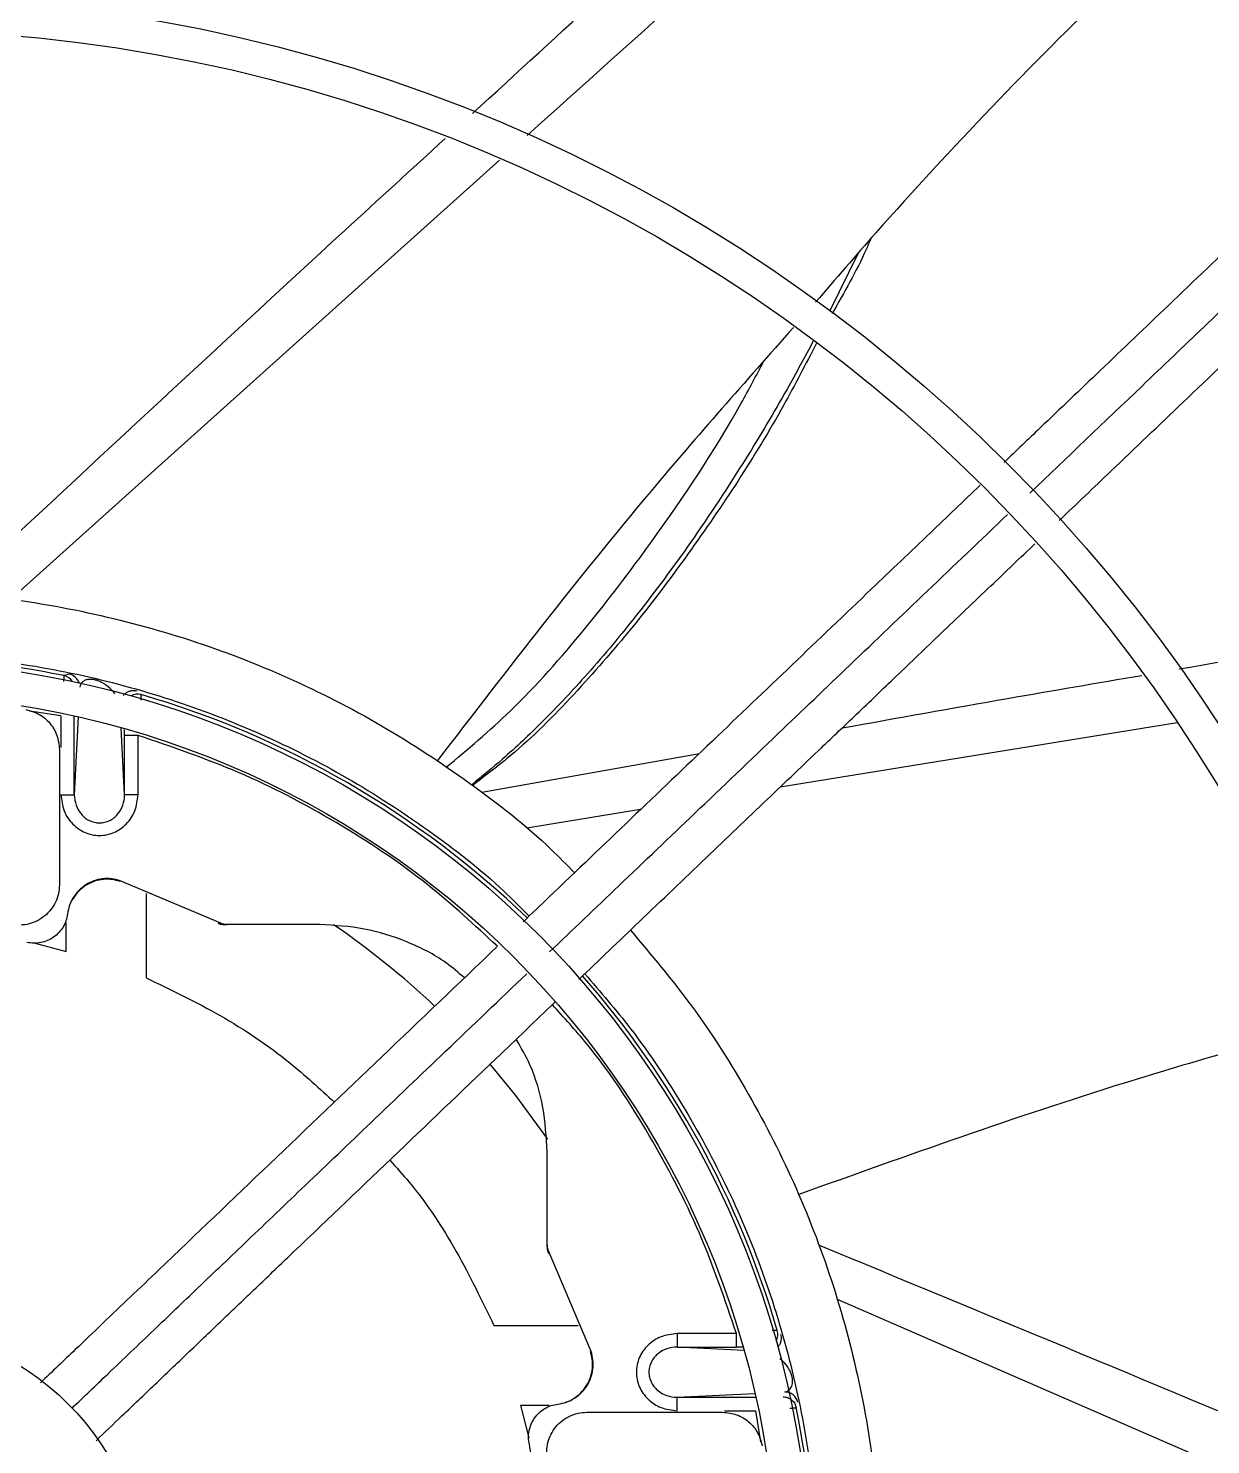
# Model space of a CAD drawing. Header units: inches. Extents: x 1229 to 1453, y -1023 to -720.
# Drawn here: x 1284.614 to 1288.097, y -864.825 to -860.651 of the extents above; entities that cross this region are included whole.
import ezdxf

# ---------------------------------------------------------------- set-up
doc = ezdxf.new("R2010")
doc.units = ezdxf.units.IN
doc.header["$MEASUREMENT"] = 0

msp = doc.modelspace()

# ---------------------------------------------------------------- linework, layer by layer
at = {"color": 18, "linetype": 'Continuous', "lineweight": 25, "true_color": 0x000000}
for p, q in [((1286.0019, -861.0397), (1284.5613, -862.3336)), ((1287.0584, -861.3136), (1286.9737, -861.4849)), ((1284.734, -862.5539), (1284.7191, -862.5583)), ((1284.71, -862.677), (1284.618, -862.6628)), ((1284.71, -862.677), (1284.71, -862.7701)), ((1284.7493, -862.9093), (1284.7493, -862.6776)), ((1284.7609, -862.6802), (1284.7493, -862.9093)), ((1284.8976, -862.9093), (1284.8876, -862.7123)), ((1284.8976, -862.7347), (1284.8975, -862.7172)), ((1284.8976, -862.9093), (1284.8976, -862.7347)), ((1284.937, -862.9093), (1284.937, -862.7347)), ((1287.9985, -862.6973), (1286.8291, -862.8867)), ((1284.7054, -862.7753), (1284.7054, -863.1754)), ((1285.9501, -862.9021), (1286.5908, -862.7877)), ((1286.4174, -862.9534), (1286.0823, -863.0077)), ((1284.8845, -863.1628), (1284.8842, -863.1648)), ((1285.181, -863.2879), (1284.8845, -863.1628)), ((1284.9613, -863.2008), (1284.9613, -863.4491)), ((1284.725, -863.371), (1284.725, -863.2859)), ((1285.181, -863.2879), (1285.1729, -863.288)), ((1285.1906, -863.2923), (1285.1991, -863.2923)), ((1285.4731, -863.2923), (1285.1991, -863.2923)), ((1284.6298, -863.3458), (1284.725, -863.371)), ((1286.1424, -864.2356), (1286.1424, -863.9616)), ((1286.1424, -864.2356), (1286.1424, -864.244)), ((1286.1467, -864.2618), (1286.1467, -864.2537)), ((1286.2718, -864.5502), (1286.1467, -864.2537)), ((1288.7742, -865.1707), (1286.9975, -864.3972)), ((1285.9856, -864.4734), (1286.2333, -864.4734)), ((1286.6999, -864.4977), (1286.5253, -864.4977)), ((1286.2718, -864.5502), (1286.2699, -864.5505)), ((1286.5253, -864.5371), (1286.6999, -864.5371)), ((1286.7223, -864.547), (1286.5253, -864.5371)), ((1286.7185, -864.5371), (1286.6999, -864.5371)), ((1286.5253, -864.6853), (1286.7545, -864.6737)), ((1286.5253, -864.7247), (1286.5253, -864.6853)), ((1286.5253, -864.6853), (1286.7571, -864.6853)), ((1286.1487, -864.7096), (1286.0636, -864.7096)), ((1286.0636, -864.7096), (1286.0888, -864.8048)), ((1286.2593, -864.7293), (1286.6594, -864.7293)), ((1286.6645, -864.7247), (1286.7576, -864.7247)), ((1286.7719, -864.8167), (1286.7576, -864.7247))]:
    msp.add_line(p, q, dxfattribs=at)
at = {"color": 18, "linetype": 'Continuous', "lineweight": 25, "true_color": 0x000000, "flags": 128}
msp.add_lwpolyline([(1286.1439, -863.9247), (1286.0497, -863.7955), (1285.9745, -863.7039)], dxfattribs=at)
at = {"color": 18, "linetype": 'Continuous', "lineweight": 25, "true_color": 0x000000}
for radius in [11.7126, 8.5704, 8.472, 6.6478, 6.5493, 4.7037, 4.6053, 2.745, 2.6465, 0.7874]:
    msp.add_circle((1284.1739, -865.2608), radius, dxfattribs=at)
for centre, radius, start, end in [((1284.1739, -865.2608), 12.9331, 13.26667, 76.73333), ((1284.1739, -865.2608), 2.7569, 78.5929, 101.4071), ((1284.7113, -862.5969), 0.0393, 32.4048, 78.5961), ((1284.726, -862.5924), 0.0394, 18.6277, 78.3094), ((1284.9356, -862.6522), 0.0393, 73.7264, 119.9032), ((1284.1739, -865.2608), 2.7569, 46.1585, 73.7218), ((1284.1739, -865.2608), 2.3804, 46.5504, 55.7805), ((1284.1739, -865.2608), 2.7569, 16.2782, 41.2445), ((1286.7825, -864.4991), 0.0394, 330.1071, 16.2691), ((1284.1739, -865.2608), 2.7569, 348.5929, 11.4071)]:
    msp.add_arc(centre, radius, start, end, dxfattribs=at)
for points, knots in [([(1272.4643, -865.2608), (1272.4692, -865.0053), (1272.4788, -864.4944), (1272.5568, -863.7313), (1272.681, -862.9748), (1272.8553, -862.228), (1273.0778, -861.4942), (1273.3479, -860.7766), (1273.6644, -860.0781), (1274.0259, -859.4019), (1274.4308, -858.7507), (1274.8774, -858.1274), (1275.3639, -857.5347), (1275.8881, -856.975), (1276.4477, -856.4508), (1277.0405, -855.9644), (1277.6637, -855.5177), (1278.3149, -855.1128), (1278.9912, -854.7513), (1279.6896, -854.4349), (1280.4073, -854.1648), (1281.141, -853.9422), (1281.8878, -853.7681), (1282.6444, -853.6432), (1283.4075, -853.568), (1284.1739, -853.5429), (1284.9402, -853.568), (1285.7033, -853.6432), (1286.4599, -853.7681), (1287.2067, -853.9422), (1287.9404, -854.1648), (1288.6581, -854.4349), (1289.3565, -854.7513), (1290.0328, -855.1128), (1290.684, -855.5177), (1291.3073, -855.9644), (1291.9, -856.4508), (1292.4597, -856.975), (1292.9838, -857.5347), (1293.4703, -858.1274), (1293.9169, -858.7507), (1294.3218, -859.4019), (1294.6833, -860.0781), (1294.9998, -860.7766), (1295.2699, -861.4942), (1295.4924, -862.228), (1295.6667, -862.9748), (1295.7909, -863.7313), (1295.8689, -864.4944), (1295.8786, -865.0053), (1295.8834, -865.2608)], [0, 0, 0, 0, 0.020833, 0.041667, 0.0625, 0.083333, 0.104167, 0.125, 0.145833, 0.166667, 0.1875, 0.208333, 0.229167, 0.25, 0.270833, 0.291667, 0.3125, 0.333333, 0.354167, 0.375, 0.395833, 0.416667, 0.4375, 0.458333, 0.479167, 0.5, 0.520833, 0.541667, 0.5625, 0.583333, 0.604167, 0.625, 0.645833, 0.666667, 0.6875, 0.708333, 0.729167, 0.75, 0.770833, 0.791667, 0.8125, 0.833333, 0.854167, 0.875, 0.895833, 0.916667, 0.9375, 0.958333, 0.979167, 1, 1, 1, 1]), ([(1285.9227, -860.9017), (1286.1827, -860.663), (1286.6708, -860.2147), (1287.1613, -859.7709), (1287.3906, -859.5634)], [0, 0, 0, 0, 0.532579, 1, 1, 1, 1]), ([(1287.5471, -859.6499), (1287.5165, -859.6775), (1287.0298, -860.1159), (1286.5414, -860.5548), (1286.0837, -860.9662)], [0, 0, 0, 0, 0.062942, 1, 1, 1, 1]), ([(1288.229, -860.125), (1288.087, -860.2583), (1287.7008, -860.6211), (1287.2699, -861.0676), (1286.992, -861.3893), (1286.9332, -861.4574)], [0, 0, 0, 0, 0.314147, 0.854877, 1, 1, 1, 1]), ([(1288.8217, -860.6558), (1288.7747, -860.7008), (1288.6539, -860.8162), (1288.4468, -861.0141), (1288.2108, -861.2396), (1287.9818, -861.4585), (1287.7798, -861.6515), (1287.6184, -861.8058), (1287.5239, -861.8961), (1287.4885, -861.9299)], [0, 0, 0, 0, 0.106271, 0.273247, 0.467047, 0.637844, 0.788267, 0.9206, 1, 1, 1, 1]), ([(1287.5643, -862.0208), (1287.6745, -861.9155), (1287.9068, -861.6935), (1288.2432, -861.372), (1288.5825, -861.0478), (1288.7996, -860.8403), (1288.9126, -860.7324)], [0, 0, 0, 0, 0.244395, 0.515011, 0.747693, 1, 1, 1, 1]), ([(1287.6507, -862.1016), (1287.7017, -862.0529), (1287.8235, -861.9365), (1288.0249, -861.744), (1288.2413, -861.5372), (1288.4595, -861.3288), (1288.6772, -861.1207), (1288.856, -860.9498), (1288.9624, -860.8482), (1288.9896, -860.8222)], [0, 0, 0, 0, 0.113908, 0.271731, 0.450073, 0.598183, 0.760522, 0.938729, 1, 1, 1, 1]), ([(1284.3929, -862.3162), (1284.7767, -861.9585), (1285.2582, -861.5096), (1285.7436, -861.0656), (1285.8422, -860.9754)], [0, 0, 0, 0, 0.796821, 1, 1, 1, 1]), ([(1287.0963, -861.27), (1287.0917, -861.2809), (1287.0586, -861.357), (1287.0176, -861.429), (1286.9823, -861.4908)], [0, 0, 0, 0, 0.14188, 1, 1, 1, 1]), ([(1286.8678, -861.5325), (1286.7265, -861.6919), (1286.361, -862.1041), (1286.0251, -862.5409), (1285.8191, -862.8089)], [0, 0, 0, 0, 0.386641, 1, 1, 1, 1]), ([(1286.9263, -861.5727), (1286.9009, -861.6201), (1286.8382, -861.737), (1286.7189, -861.936), (1286.5732, -862.1584), (1286.4166, -862.37), (1286.2703, -862.546), (1286.137, -862.6876), (1286.0226, -862.7964), (1285.9506, -862.8552), (1285.9201, -862.8802)], [0, 0, 0, 0, 0.096905, 0.239175, 0.41847, 0.577059, 0.714948, 0.832145, 0.928658, 1, 1, 1, 1]), ([(1286.9356, -861.5791), (1286.9039, -861.6404), (1286.7925, -861.8559), (1286.6111, -862.1306), (1286.4037, -862.4075), (1286.2336, -862.6034), (1286.0755, -862.7655), (1285.9646, -862.8502), (1285.9225, -862.8822)], [0, 0, 0, 0, 0.124193, 0.436205, 0.592312, 0.74848, 0.904731, 1, 1, 1, 1]), ([(1285.844, -862.8296), (1285.9082, -862.7754), (1286.056, -862.6508), (1286.2551, -862.424), (1286.4849, -862.1226), (1286.6606, -861.8584), (1286.7583, -861.6741), (1286.78, -861.6334)], [0, 0, 0, 0, 0.1643139, 0.3778099, 0.5907186, 0.9094973, 1, 1, 1, 1]), ([(1287.4181, -861.9972), (1287.3688, -862.0442), (1287.2623, -862.1461), (1286.9995, -862.3972), (1286.6258, -862.7543), (1286.2833, -863.0816), (1286.0972, -863.2595), (1286.0714, -863.2841)], [0, 0, 0, 0, 0.11002, 0.23806, 0.586512, 0.942749, 1, 1, 1, 1]), ([(1286.1496, -863.3727), (1286.2176, -863.3078), (1286.3602, -863.1715), (1286.5847, -862.957), (1286.8115, -862.7402), (1287.0397, -862.5221), (1287.2649, -862.3069), (1287.4197, -862.159), (1287.4986, -862.0836)], [0, 0, 0, 0, 0.150789, 0.316355, 0.498602, 0.654921, 0.823982, 1, 1, 1, 1]), ([(1286.2355, -863.4541), (1286.295, -863.3971), (1286.4202, -863.2775), (1286.6055, -863.1005), (1286.7841, -862.9297), (1286.9318, -862.7886), (1287.058, -862.668), (1287.1751, -862.5562), (1287.3068, -862.4302), (1287.4432, -862.2999), (1287.5358, -862.2114), (1287.5791, -862.17)], [0, 0, 0, 0, 0.132681, 0.278736, 0.413007, 0.531253, 0.608381, 0.694879, 0.792677, 0.903014, 1, 1, 1, 1]), ([(1288.0042, -862.5387), (1288.3512, -862.4786), (1289.0043, -862.3654), (1289.657, -862.2572), (1289.963, -862.2065)], [0, 0, 0, 0, 0.531236, 1, 1, 1, 1]), ([(1284.1739, -862.308), (1284.2772, -862.3112), (1284.484, -862.3175), (1284.7907, -862.368), (1285.0907, -862.4481), (1285.3804, -862.56), (1285.6573, -862.701), (1285.9161, -862.8719), (1286.1056, -863.0191), (1286.2002, -863.1163), (1286.2228, -863.1395)], [0, 0, 0, 0, 0.136759, 0.273517, 0.410274, 0.547034, 0.68379, 0.820549, 0.957307, 1, 1, 1, 1]), ([(1282.3484, -863.1796), (1282.4209, -863.1196), (1282.5667, -862.999), (1282.8079, -862.8475), (1283.063, -862.7195), (1283.3303, -862.6188), (1283.6065, -862.5461), (1283.8887, -862.5021), (1284.1739, -862.4874), (1284.4591, -862.5021), (1284.7412, -862.5461), (1285.0174, -862.6188), (1285.2846, -862.7196), (1285.5403, -862.8471), (1285.7802, -863.0013), (1285.9645, -863.1419), (1286.0605, -863.2381), (1286.0893, -863.2669)], [0, 0, 0, 0, 0.0686182, 0.1379717, 0.207325, 0.2766794, 0.3460334, 0.4153867, 0.4847398, 0.554094, 0.6234473, 0.6928013, 0.7621556, 0.831509, 0.9008624, 0.9702164, 1, 1, 1, 1]), ([(1284.7191, -862.5583), (1284.7189, -862.5593), (1284.7186, -862.5605), (1284.7176, -862.5724), (1284.7174, -862.5754)], [0, 0, 0, 0, 0.754108, 1, 1, 1, 1]), ([(1284.8691, -862.6118), (1284.8662, -862.6083), (1284.8602, -862.6008), (1284.8493, -862.591), (1284.8381, -862.5832), (1284.8316, -862.5793), (1284.8254, -862.5762), (1284.8204, -862.5741), (1284.8164, -862.5727), (1284.8135, -862.5718), (1284.8107, -862.5711), (1284.808, -862.5705), (1284.8054, -862.57), (1284.8019, -862.5696), (1284.7977, -862.5693), (1284.7932, -862.5694), (1284.7885, -862.57), (1284.7837, -862.5713), (1284.7773, -862.574), (1284.7714, -862.5786), (1284.7669, -862.5851), (1284.7659, -862.59), (1284.7653, -862.5924)], [0, 0, 0, 0, 0.137806, 0.295547, 0.344969, 0.384359, 0.409911, 0.429703, 0.437789, 0.44499, 0.451651, 0.458225, 0.464555, 0.471544, 0.488297, 0.50964, 0.536122, 0.576505, 0.625829, 0.740978, 0.867771, 1, 1, 1, 1]), ([(1287.0113, -862.7127), (1287.1738, -862.6834), (1287.468, -862.6303), (1287.7625, -862.5801), (1287.8943, -862.5576)], [0, 0, 0, 0, 0.552546, 1, 1, 1, 1]), ([(1284.9343, -862.6045), (1284.9316, -862.6039), (1284.926, -862.6027), (1284.917, -862.6032), (1284.908, -862.6058), (1284.8995, -862.6105), (1284.8951, -862.6152), (1284.8929, -862.6176)], [0, 0, 0, 0, 0.179413, 0.374002, 0.580007, 0.792284, 1, 1, 1, 1]), ([(1284.9459, -862.6303), (1284.9461, -862.6278), (1284.9468, -862.6179), (1284.9467, -862.6159), (1284.9466, -862.6144)], [0, 0, 0, 0, 0.249623, 1, 1, 1, 1]), ([(1284.6066, -862.6587), (1284.62, -862.6624), (1284.6469, -862.6698), (1284.679, -862.6975), (1284.7011, -862.7337), (1284.7039, -862.7614), (1284.7054, -862.7753)], [0, 0, 0, 0, 0.24998, 0.499991, 0.749996, 1, 1, 1, 1]), ([(1284.937, -862.7347), (1284.9319, -862.7347), (1284.9216, -862.7347), (1284.9087, -862.7347), (1284.8996, -862.7347), (1284.8983, -862.7347), (1284.8976, -862.7347)], [0, 0, 0, 0, 0.249985, 0.499971, 0.749987, 1, 1, 1, 1]), ([(1285.9959, -863.3562), (1285.9293, -863.2945), (1285.7823, -863.1583), (1285.5248, -862.9876), (1285.2387, -862.8372), (1285.0368, -862.7686), (1284.937, -862.7347)], [0, 0, 0, 0, 0.219674, 0.484445, 0.745154, 1, 1, 1, 1]), ([(1284.71, -862.9093), (1284.7118, -862.9255), (1284.7153, -862.9573), (1284.7421, -862.9973), (1284.7737, -863.0192), (1284.8018, -863.028), (1284.8235, -863.0301), (1284.8451, -863.028), (1284.8732, -863.0192), (1284.9048, -862.9973), (1284.9316, -862.9573), (1284.9352, -862.9255), (1284.937, -862.9093)], [0, 0, 0, 0, 0.132076, 0.259798, 0.381593, 0.440894, 0.499994, 0.559042, 0.618395, 0.7402, 0.867922, 1, 1, 1, 1]), ([(1284.71, -862.9093), (1284.7151, -862.9093), (1284.7253, -862.9093), (1284.7382, -862.9093), (1284.7473, -862.9093), (1284.7487, -862.9093), (1284.7493, -862.9093)], [0, 0, 0, 0, 0.249985, 0.499971, 0.749987, 1, 1, 1, 1]), ([(1284.7493, -862.9093), (1284.7503, -862.9198), (1284.7523, -862.9406), (1284.766, -862.9638), (1284.7809, -862.9781), (1284.7941, -862.9862), (1284.8084, -862.9912), (1284.8235, -862.993), (1284.8386, -862.9912), (1284.8529, -862.9862), (1284.866, -862.9781), (1284.8809, -862.9638), (1284.8946, -862.9406), (1284.8966, -862.9198), (1284.8976, -862.9093)], [0, 0, 0, 0, 0.127639, 0.253724, 0.317943, 0.377887, 0.439686, 0.499991, 0.560295, 0.622113, 0.682053, 0.746276, 0.872361, 1, 1, 1, 1]), ([(1284.937, -862.9093), (1284.9319, -862.9093), (1284.9216, -862.9093), (1284.9087, -862.9093), (1284.8996, -862.9093), (1284.8983, -862.9093), (1284.8976, -862.9093)], [0, 0, 0, 0, 0.249985, 0.499971, 0.749987, 1, 1, 1, 1]), ([(1284.7054, -863.1754), (1284.7048, -863.1841), (1284.7037, -863.2015), (1284.6948, -863.2263), (1284.6811, -863.2486), (1284.6628, -863.2674), (1284.6408, -863.2817), (1284.6162, -863.2908), (1284.5902, -863.2947), (1284.5729, -863.2924), (1284.5643, -863.2912)], [0, 0, 0, 0, 0.1249985, 0.2500014, 0.3749975, 0.4999997, 0.6249916, 0.7499853, 0.8749892, 1, 1, 1, 1]), ([(1284.8845, -863.1628), (1284.876, -863.1606), (1284.8591, -863.156), (1284.8327, -863.1565), (1284.807, -863.1624), (1284.7832, -863.1739), (1284.7626, -863.1904), (1284.7461, -863.211), (1284.7342, -863.2347), (1284.731, -863.252), (1284.7293, -863.2606)], [0, 0, 0, 0, 0.124813, 0.249654, 0.374519, 0.499473, 0.624499, 0.749617, 0.874792, 1, 1, 1, 1]), ([(1284.8842, -863.1648), (1284.8765, -863.1627), (1284.8606, -863.1583), (1284.8349, -863.1582), (1284.8085, -863.1636), (1284.7834, -863.1754), (1284.7616, -863.1927), (1284.7454, -863.2141), (1284.7365, -863.2299), (1284.7345, -863.2385), (1284.7345, -863.2387)], [0, 0, 0, 0, 0.128289, 0.266451, 0.412104, 0.561872, 0.711758, 0.857688, 0.996251, 1, 1, 1, 1]), ([(1284.7293, -863.2606), (1284.7281, -863.2674), (1284.7257, -863.2809), (1284.7166, -863.2996), (1284.7043, -863.3162), (1284.6887, -863.3298), (1284.6706, -863.34), (1284.6508, -863.3459), (1284.6302, -863.3481), (1284.6166, -863.3458), (1284.6098, -863.3447)], [0, 0, 0, 0, 0.124971, 0.250009, 0.374946, 0.500008, 0.624949, 0.75001, 0.874956, 1, 1, 1, 1]), ([(1285.1729, -863.288), (1285.1757, -863.2892), (1285.1814, -863.2917), (1285.1875, -863.2921), (1285.1906, -863.2923)], [0, 0, 0, 0, 0.5000742, 1, 1, 1, 1]), ([(1285.1991, -863.2923), (1285.1959, -863.2921), (1285.1896, -863.2918), (1285.1838, -863.2892), (1285.181, -863.2879)], [0, 0, 0, 0, 0.500189, 1, 1, 1, 1]), ([(1285.8986, -863.4492), (1285.8811, -863.4339), (1285.8306, -863.3899), (1285.7303, -863.3402), (1285.6046, -863.2996), (1285.5169, -863.2947), (1285.4731, -863.2923)], [0, 0, 0, 0, 0.150102, 0.433397, 0.716699, 1, 1, 1, 1]), ([(1286.3877, -863.3086), (1286.4493, -863.3818), (1286.5775, -863.5342), (1286.74, -863.7901), (1286.8806, -864.0669), (1286.9907, -864.3574), (1287.0699, -864.6577), (1287.1172, -864.9646), (1287.132, -865.2748), (1287.1142, -865.5849), (1287.064, -865.8914), (1286.982, -866.191), (1286.8689, -866.4802), (1286.7266, -866.7564), (1286.5543, -867.0143), (1286.4094, -867.1997), (1286.3153, -867.2907), (1286.2954, -867.3099)], [0, 0, 0, 0, 0.065205, 0.135665, 0.206125, 0.276585, 0.347045, 0.417505, 0.487965, 0.558425, 0.628885, 0.699345, 0.769805, 0.840265, 0.910725, 0.981186, 1, 1, 1, 1]), ([(1285.9951, -863.357), (1285.8819, -863.4652), (1285.6588, -863.6784), (1285.3266, -863.9958), (1285.0796, -864.2319), (1284.9152, -864.389), (1284.833, -864.4675), (1284.7449, -864.5517), (1284.6842, -864.6097), (1284.6502, -864.6422)], [0, 0, 0, 0, 0.252825, 0.498235, 0.740971, 0.803595, 0.864704, 0.924154, 1, 1, 1, 1]), ([(1284.7428, -864.7171), (1284.7778, -864.6836), (1284.8584, -864.6066), (1284.9816, -864.4889), (1285.119, -864.3576), (1285.2673, -864.2159), (1285.4375, -864.0532), (1285.6319, -863.8674), (1285.8496, -863.6594), (1286.0027, -863.5131), (1286.0824, -863.4369)], [0, 0, 0, 0, 0.078323, 0.180329, 0.275628, 0.385797, 0.512305, 0.656809, 0.821221, 1, 1, 1, 1]), ([(1286.2531, -863.4372), (1286.2992, -863.4904), (1286.4076, -863.6156), (1286.5512, -863.8338), (1286.686, -864.0854), (1286.7934, -864.3501), (1286.8732, -864.6243), (1286.9243, -864.9053), (1286.9463, -865.19), (1286.9389, -865.4755), (1286.9022, -865.7587), (1286.8365, -866.0366), (1286.7426, -866.3063), (1286.6216, -866.5651), (1286.4739, -866.8092), (1286.323, -867.0151), (1286.2126, -867.1301), (1286.168, -867.1766)], [0, 0, 0, 0, 0.051393, 0.120749, 0.190107, 0.259464, 0.328821, 0.398178, 0.467535, 0.536892, 0.606249, 0.675606, 0.744963, 0.81432, 0.883677, 0.953035, 1, 1, 1, 1]), ([(1284.9613, -863.4491), (1285.0348, -863.4844), (1285.1827, -863.5555), (1285.3686, -863.6802), (1285.4724, -863.7757), (1285.5155, -863.8153)], [0, 0, 0, 0, 0.366652, 0.736955, 1, 1, 1, 1]), ([(1284.8133, -864.8131), (1284.839, -864.7885), (1284.8969, -864.7332), (1284.9868, -864.6473), (1285.0832, -864.5552), (1285.1804, -864.4623), (1285.2788, -864.3683), (1285.4469, -864.2076), (1285.6851, -863.98), (1285.9474, -863.7293), (1286.1078, -863.5761), (1286.1652, -863.5212)], [0, 0, 0, 0, 0.057028, 0.128321, 0.199319, 0.270688, 0.343884, 0.417564, 0.643745, 0.872299, 1, 1, 1, 1]), ([(1286.6999, -864.4977), (1286.6661, -864.3979), (1286.5975, -864.1959), (1286.4465, -863.9102), (1286.3, -863.6844), (1286.1919, -863.566), (1286.1576, -863.5285)], [0, 0, 0, 0, 0.2820877, 0.570667, 0.8637417, 1, 1, 1, 1]), ([(1288.4597, -863.5797), (1288.2533, -863.6377), (1287.7217, -863.7872), (1287.2017, -863.9736), (1286.8835, -864.0876)], [0, 0, 0, 0, 0.388132, 1, 1, 1, 1]), ([(1286.1424, -863.9616), (1286.1397, -863.9179), (1286.1344, -863.8305), (1286.1015, -863.7175), (1286.0654, -863.6549), (1286.0512, -863.6302)], [0, 0, 0, 0, 0.3772613, 0.7545222, 1, 1, 1, 1]), ([(1285.6785, -863.9863), (1285.6978, -864.0076), (1285.7724, -864.0899), (1285.8787, -864.2523), (1285.9501, -864.3999), (1285.9856, -864.4734)], [0, 0, 0, 0, 0.148916, 0.576564, 1, 1, 1, 1]), ([(1286.1467, -864.2537), (1286.1454, -864.2508), (1286.1429, -864.245), (1286.1425, -864.2387), (1286.1424, -864.2356)], [0, 0, 0, 0, 0.4997971, 1, 1, 1, 1]), ([(1286.9434, -864.2368), (1287.4281, -864.4373), (1288.0375, -864.6892), (1288.644, -864.9467), (1288.768, -864.9994)], [0, 0, 0, 0, 0.7955568, 1, 1, 1, 1]), ([(1286.1424, -864.244), (1286.1425, -864.2471), (1286.1429, -864.2533), (1286.1454, -864.259), (1286.1467, -864.2618)], [0, 0, 0, 0, 0.500004, 1, 1, 1, 1]), ([(1286.8203, -864.488), (1286.8188, -864.488), (1286.817, -864.4879), (1286.8075, -864.4885), (1286.8055, -864.4887)], [0, 0, 0, 0, 0.783006, 1, 1, 1, 1]), ([(1286.5253, -864.4977), (1286.5092, -864.4995), (1286.4773, -864.503), (1286.4374, -864.5298), (1286.4154, -864.5615), (1286.4067, -864.5896), (1286.4045, -864.6112), (1286.4067, -864.6328), (1286.4154, -864.6609), (1286.4374, -864.6925), (1286.4773, -864.7194), (1286.5092, -864.7229), (1286.5253, -864.7247)], [0, 0, 0, 0, 0.132079, 0.259806, 0.381603, 0.440899, 0.500002, 0.559049, 0.618398, 0.740195, 0.867921, 1, 1, 1, 1]), ([(1286.5253, -864.4977), (1286.5253, -864.5028), (1286.5253, -864.513), (1286.5253, -864.5259), (1286.5253, -864.5351), (1286.5253, -864.5364), (1286.5253, -864.5371)], [0, 0, 0, 0, 0.250002, 0.5, 0.749996, 1, 1, 1, 1]), ([(1286.6999, -864.5371), (1286.6999, -864.5364), (1286.6999, -864.5351), (1286.6999, -864.5259), (1286.6999, -864.513), (1286.6999, -864.5028), (1286.6999, -864.4977)], [0, 0, 0, 0, 0.250004, 0.5, 0.749998, 1, 1, 1, 1]), ([(1286.8301, -864.5004), (1286.8307, -864.503), (1286.832, -864.5086), (1286.8315, -864.5176), (1286.8288, -864.5266), (1286.8252, -864.5336), (1286.8219, -864.5368), (1286.8209, -864.5378)], [0, 0, 0, 0, 0.203719, 0.424591, 0.658571, 0.899688, 1, 1, 1, 1]), ([(1286.174, -864.7053), (1286.1827, -864.7037), (1286.1999, -864.7005), (1286.2236, -864.6885), (1286.2443, -864.6721), (1286.2607, -864.6514), (1286.2722, -864.6277), (1286.2781, -864.602), (1286.2786, -864.5755), (1286.2741, -864.5586), (1286.2718, -864.5502)], [0, 0, 0, 0, 0.125194, 0.250389, 0.375496, 0.500528, 0.625476, 0.750351, 0.875181, 1, 1, 1, 1]), ([(1286.1954, -864.7003), (1286.1958, -864.7002), (1286.2046, -864.6982), (1286.2207, -864.6892), (1286.2421, -864.673), (1286.2593, -864.6512), (1286.2711, -864.6261), (1286.2765, -864.5997), (1286.2763, -864.574), (1286.2719, -864.5581), (1286.2699, -864.5505)], [0, 0, 0, 0, 0.0069686, 0.1453806, 0.2910487, 0.4405377, 0.5898133, 0.7348842, 0.8723933, 1, 1, 1, 1]), ([(1286.5253, -864.5371), (1286.5149, -864.5381), (1286.494, -864.54), (1286.471, -864.5536), (1286.4567, -864.5685), (1286.4485, -864.5816), (1286.4434, -864.596), (1286.4417, -864.6112), (1286.4434, -864.6264), (1286.4485, -864.6408), (1286.4567, -864.6538), (1286.471, -864.6687), (1286.494, -864.6824), (1286.5149, -864.6843), (1286.5253, -864.6853)], [0, 0, 0, 0, 0.127645, 0.253729, 0.316127, 0.377879, 0.439096, 0.5, 0.560904, 0.622121, 0.683873, 0.746272, 0.872355, 1, 1, 1, 1]), ([(1286.8422, -864.6693), (1286.8457, -864.6685), (1286.8528, -864.6668), (1286.8608, -864.6574), (1286.8656, -864.6473), (1286.8652, -864.6339), (1286.8647, -864.63), (1286.8642, -864.6268), (1286.8634, -864.6234), (1286.8625, -864.62), (1286.8615, -864.6169), (1286.8591, -864.6106), (1286.854, -864.6003), (1286.8421, -864.5825), (1286.8338, -864.5762), (1286.8278, -864.5717)], [0, 0, 0, 0, 0.199717, 0.396756, 0.535739, 0.555918, 0.565194, 0.573898, 0.582277, 0.590794, 0.599814, 0.60944, 0.652137, 0.746227, 1, 1, 1, 1]), ([(1286.8377, -864.684), (1286.8421, -864.6844), (1286.8511, -864.6853), (1286.8631, -864.6923), (1286.8724, -864.7027), (1286.875, -864.7113), (1286.8763, -864.7155)], [0, 0, 0, 0, 0.242498, 0.499991, 0.757495, 1, 1, 1, 1]), ([(1286.8808, -864.7007), (1286.8795, -864.6965), (1286.8768, -864.6879), (1286.8675, -864.6776), (1286.8555, -864.6706), (1286.8466, -864.6697), (1286.8422, -864.6693)], [0, 0, 0, 0, 0.242739, 0.500184, 0.75757, 1, 1, 1, 1]), ([(1286.09, -864.8248), (1286.0888, -864.8181), (1286.0866, -864.8045), (1286.0887, -864.7838), (1286.0947, -864.764), (1286.1049, -864.746), (1286.1184, -864.7303), (1286.135, -864.718), (1286.1537, -864.709), (1286.1673, -864.7065), (1286.174, -864.7053)], [0, 0, 0, 0, 0.124963, 0.249993, 0.374924, 0.499989, 0.624924, 0.749981, 0.874946, 1, 1, 1, 1]), ([(1286.1434, -864.8704), (1286.1423, -864.8617), (1286.14, -864.8445), (1286.1438, -864.8184), (1286.1529, -864.7938), (1286.1672, -864.7718), (1286.186, -864.7535), (1286.2084, -864.7398), (1286.2332, -864.731), (1286.2506, -864.7299), (1286.2593, -864.7293)], [0, 0, 0, 0, 0.125, 0.250001, 0.374997, 0.5, 0.624996, 0.749999, 0.875018, 1, 1, 1, 1]), ([(1286.6594, -864.7293), (1286.6732, -864.7307), (1286.701, -864.7336), (1286.7372, -864.7556), (1286.7649, -864.7877), (1286.7722, -864.8146), (1286.7759, -864.828)], [0, 0, 0, 0, 0.249982, 0.500003, 0.749993, 1, 1, 1, 1]), ([(1286.8575, -864.7174), (1286.8611, -864.7171), (1286.8738, -864.7161), (1286.8753, -864.7158), (1286.8763, -864.7155)], [0, 0, 0, 0, 0.285124, 1, 1, 1, 1]), ([(1286.1353, -865.1963), (1286.1336, -865.1446), (1286.1295, -865.0195), (1286.1046, -864.8968), (1286.09, -864.8248)], [0, 0, 0, 0, 0.413893, 1, 1, 1, 1])]:
    msp.add_open_spline(points, degree=3, knots=knots, dxfattribs=at)

doc.saveas('drawing.dxf')
